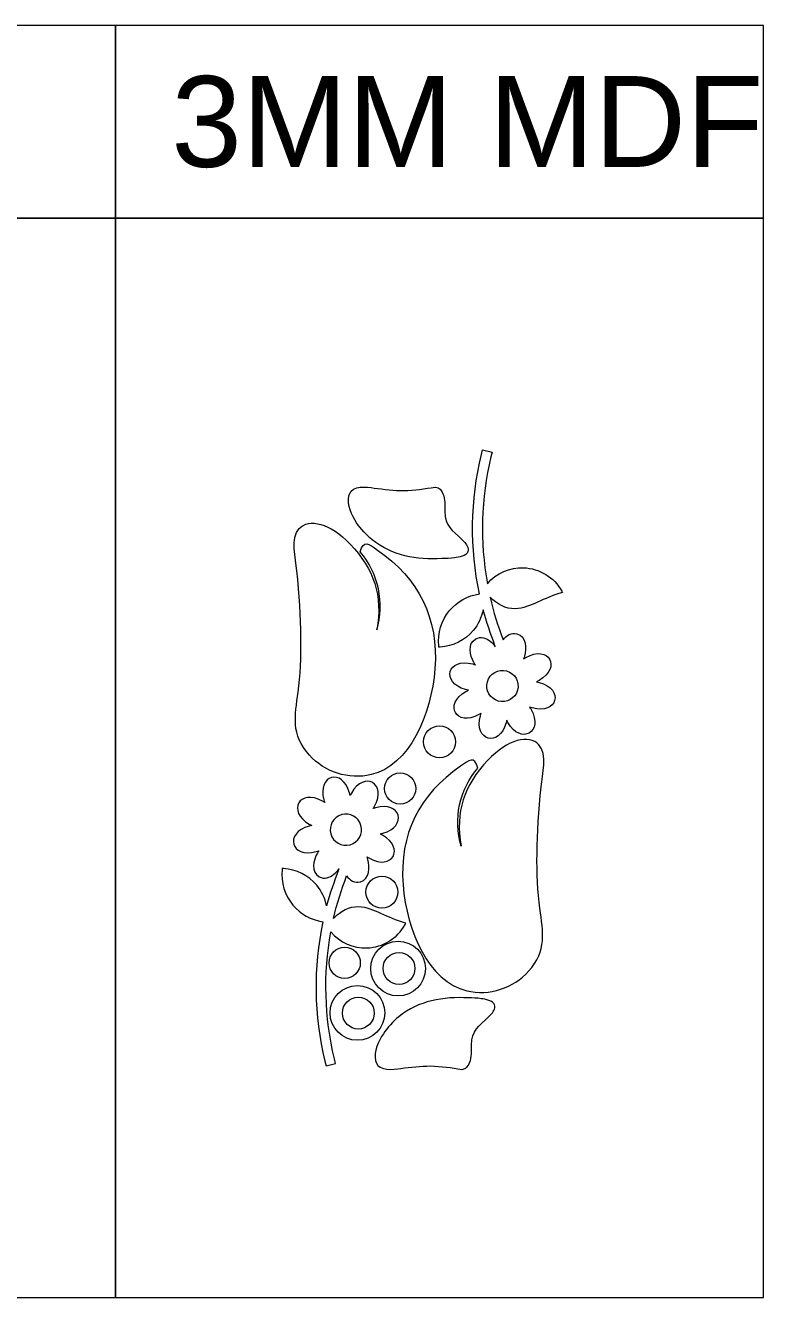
# Model space of a CAD drawing. Header units: millimetres. Extents: x -623 to 623, y -369 to 369.
# Drawn here: x 195 to 623, y -369 to 369 of the extents above; entities that cross this region are included whole.
import ezdxf

# ---------------------------------------------------------------- set-up
doc = ezdxf.new("R2010")
doc.units = ezdxf.units.MM
doc.header["$MEASUREMENT"] = 0
doc.layers.add('Camada 1', color=7, linetype='Continuous')
doc.styles.add('0', font='arial.ttf', dxfattribs={"height": 1})

msp = doc.modelspace()

# ---------------------------------------------------------------- linework, layer by layer
at = {"layer": 'Camada 1', "color": 142, "lineweight": 20}
for points in [[(-623.1467, 257.3867), (247.2267, 257.3867), (247.2267, 369.1467), (-623.1467, 369.1467), (-623.1467, 257.3867)], [(247.2268, 257.3867), (623.1468, 257.3867), (623.1468, 369.1467), (247.2268, 369.1467), (247.2268, 257.3867)], [(-623.1467, -369.1467), (247.2267, -369.1467), (247.2267, 257.3867), (-623.1467, 257.3867), (-623.1467, -369.1467)], [(247.2268, -369.1467), (623.1468, -369.1467), (623.1468, 257.3867), (247.2268, 257.3867), (247.2268, -369.1467)]]:
    msp.add_lwpolyline(points, close=True, dxfattribs=at)
at = {"layer": 'Camada 1', "color": 250, "lineweight": 20}
for centre, major_axis in [((401.7369, -133.8324), (0, 9.2623)), ((380.1473, -174.8961), (0, 9.0719)), ((387.5013, -203.9453), (0, 15.8752))]:
    msp.add_ellipse(centre, major_axis=major_axis, ratio=1, dxfattribs=at)
at = {"layer": 'Camada 1', "color": 240, "lineweight": 20}
msp.add_ellipse((388.0692, -204.0404), major_axis=(0, 9.2623), ratio=1, dxfattribs=at)
at = {"layer": 'Camada 1', "color": 250, "lineweight": 20}
for points, knots in [([(460.4545, 30.0414), (460.4545, 30.0414), (460.4592, 30.0233), (460.4592, 30.0233), (460.4592, 30.0233), (462.3342, 22.9302), (464.9337, 16.0625), (467.3368, 9.1388), (467.3368, 9.1388), (467.3368, 9.1388), (467.5321, 8.5761), (467.5321, 8.5761), (467.5321, 8.5761), (467.5321, 8.5761), (467.5147, 8.6011), (467.5147, 8.6011), (467.5147, 8.6011), (466.7418, 9.7162), (465.7953, 10.7606), (464.7516, 11.6279), (464.7516, 11.6279), (462.3067, 13.6593), (459.1615, 14.805), (456.1946, 13.1223), (456.1946, 13.1223), (451.2413, 10.3132), (452.8157, 3.479), (455.109, -0.5667), (455.109, -0.5667), (455.3709, -1.0288), (455.651, -1.4805), (455.9485, -1.9204), (455.9485, -1.9204), (455.9485, -1.9204), (455.9562, -1.9317), (455.9562, -1.9317), (455.9562, -1.9317), (455.9562, -1.9317), (455.9438, -1.9271), (455.9438, -1.9271), (455.9438, -1.9271), (455.4447, -1.7454), (454.9387, -1.5832), (454.4269, -1.4418), (454.4269, -1.4418), (439.8089, 2.599), (435.7069, -12.2403), (450.3248, -16.2812), (450.3248, -16.2812), (450.8366, -16.4226), (451.3542, -16.5434), (451.8757, -16.6439), (451.8757, -16.6439), (451.8757, -16.6439), (451.8887, -16.6463), (451.8887, -16.6463), (451.8887, -16.6463), (451.8887, -16.6463), (451.8763, -16.652), (451.8763, -16.652), (451.8763, -16.652), (451.3951, -16.8766), (450.9227, -17.1204), (450.4607, -17.3824), (450.4607, -17.3824), (437.2687, -24.8607), (444.8614, -38.2547), (458.0535, -30.7765), (458.0535, -30.7765), (458.5157, -30.5146), (458.9681, -30.2354), (459.4077, -29.9372), (459.4077, -29.9372), (459.4077, -29.9372), (459.4182, -29.9301), (459.4182, -29.9301), (459.4182, -29.9301), (459.4182, -29.9301), (459.4139, -29.9419), (459.4139, -29.9419), (459.4139, -29.9419), (459.2323, -30.4408), (459.0701, -30.9469), (458.9286, -31.4587), (458.9286, -31.4587), (454.8878, -46.0768), (469.7271, -50.1788), (473.768, -35.5607), (473.768, -35.5607), (473.9095, -35.0489), (474.0302, -34.5314), (474.1307, -34.0099), (474.1307, -34.0099), (474.1307, -34.0099), (474.1331, -33.9969), (474.1331, -33.9969), (474.1331, -33.9969), (474.1331, -33.9969), (474.1388, -34.0093), (474.1388, -34.0093), (474.1388, -34.0093), (474.3634, -34.4905), (474.6072, -34.9628), (474.8692, -35.4248), (474.8692, -35.4248), (482.3475, -48.6169), (495.7415, -41.0242), (488.2633, -27.832), (488.2633, -27.832), (488.0015, -27.37), (487.7214, -26.9182), (487.4239, -26.4783), (487.4239, -26.4783), (487.4239, -26.4783), (487.4162, -26.4671), (487.4162, -26.4671), (487.4162, -26.4671), (487.4162, -26.4671), (487.4286, -26.4717), (487.4286, -26.4717), (487.4286, -26.4717), (487.9277, -26.6533), (488.4337, -26.8155), (488.9455, -26.957), (488.9455, -26.957), (503.5635, -30.9978), (507.6655, -16.1584), (493.0476, -12.1176), (493.0476, -12.1176), (492.5358, -11.9761), (492.0182, -11.8554), (491.4967, -11.7549), (491.4967, -11.7549), (491.4967, -11.7549), (491.4837, -11.7524), (491.4837, -11.7524), (491.4837, -11.7524), (491.4837, -11.7524), (491.4961, -11.7467), (491.4961, -11.7467), (491.4961, -11.7467), (491.9773, -11.5221), (492.4497, -11.2784), (492.9117, -11.0164), (492.9117, -11.0164), (506.1037, -3.5381), (498.5109, 9.8561), (485.3189, 2.3778), (485.3189, 2.3778), (484.8568, 2.1159), (484.4051, 1.8359), (483.9652, 1.5383), (483.9652, 1.5383), (483.9652, 1.5383), (483.9539, 1.5306), (483.9539, 1.5306), (483.9539, 1.5306), (483.9539, 1.5306), (483.9585, 1.543), (483.9585, 1.543), (483.9585, 1.543), (484.1401, 2.0421), (484.3023, 2.5482), (484.4438, 3.06), (484.4438, 3.06), (485.6829, 7.5427), (485.5459, 14.5552), (480.0567, 16.0731), (480.0567, 16.0731), (476.882, 16.9509), (473.9424, 15.0795), (472.1188, 12.5937), (472.1188, 12.5937), (472.1188, 12.5937), (472.1141, 12.5872), (472.1141, 12.5872), (472.1141, 12.5872), (472.1141, 12.5872), (472.1113, 12.5944), (472.1113, 12.5944), (472.1113, 12.5944), (468.9947, 20.6261), (466.4649, 28.8842), (464.545, 37.2826), (464.545, 37.2826), (464.545, 37.2826), (464.5415, 37.2979), (464.5415, 37.2979), (464.5415, 37.2979), (464.5415, 37.2979), (464.5523, 37.2872), (464.5523, 37.2872), (464.5523, 37.2872), (468.5961, 33.3196), (473.2799, 30.4614), (479.1217, 30.6493), (479.1217, 30.6493), (483.5784, 30.7925), (487.9658, 32.6258), (491.9912, 34.4086), (491.9912, 34.4086), (496.4773, 36.3955), (500.9142, 38.4999), (505.642, 39.8661), (505.642, 39.8661), (505.642, 39.8661), (506.5005, 40.1141), (506.5005, 40.1141), (506.5005, 40.1141), (506.5005, 40.1141), (506.0647, 40.8943), (506.0647, 40.8943), (506.0647, 40.8943), (501.5838, 48.9179), (493.1922, 54.0583), (484.0069, 54.4049), (484.0069, 54.4049), (475.9427, 54.7091), (468.1767, 51.3061), (462.9363, 45.1693), (462.9363, 45.1693), (462.9363, 45.1693), (462.9303, 45.1623), (462.9303, 45.1623), (462.9303, 45.1623), (462.9303, 45.1623), (462.9287, 45.1713), (462.9287, 45.1713), (462.9287, 45.1713), (458.5042, 69.5491), (459.2138, 94.6415), (465.0146, 118.7295), (465.0146, 118.7295), (465.0146, 118.7295), (465.6824, 121.5029), (465.6824, 121.5029), (465.6824, 121.5029), (465.6824, 121.5029), (460.1356, 122.8397), (460.1356, 122.8397), (460.1356, 122.8397), (460.1356, 122.8397), (459.4665, 120.0661), (459.4665, 120.0661), (459.4665, 120.0661), (453.0725, 93.5595), (452.6907, 65.8965), (458.281, 39.2125), (458.281, 39.2125), (458.281, 39.2125), (458.2819, 39.208), (458.2819, 39.208), (458.2819, 39.208), (458.2819, 39.208), (458.2771, 39.2073), (458.2771, 39.2073), (458.2771, 39.2073), (451.4998, 38.2387), (445.3206, 34.7868), (440.9434, 29.5225), (440.9434, 29.5225), (436.1945, 23.811), (433.943, 16.409), (434.7066, 9.0215), (434.7066, 9.0215), (434.7066, 9.0215), (434.7759, 8.3512), (434.7759, 8.3512), (434.7759, 8.3512), (434.7759, 8.3512), (435.4488, 8.3854), (435.4488, 8.3854), (435.4488, 8.3854), (442.9485, 8.7657), (449.9487, 12.2676), (454.7503, 18.0424), (454.7503, 18.0424), (457.6118, 21.4839), (459.5848, 25.632), (460.4508, 30.0229), (460.4508, 30.0229), (460.4508, 30.0229), (460.4545, 30.0414), (460.4545, 30.0414)], [0, 0, 0, 0, 0.01388889, 0.01388889, 0.01388889, 0.01388889, 0.02777778, 0.02777778, 0.02777778, 0.02777778, 0.04166667, 0.04166667, 0.04166667, 0.04166667, 0.05555556, 0.05555556, 0.05555556, 0.05555556, 0.06944444, 0.06944444, 0.06944444, 0.06944444, 0.08333333, 0.08333333, 0.08333333, 0.08333333, 0.09722222, 0.09722222, 0.09722222, 0.09722222, 0.11111111, 0.11111111, 0.11111111, 0.11111111, 0.125, 0.125, 0.125, 0.125, 0.13888889, 0.13888889, 0.13888889, 0.13888889, 0.15277778, 0.15277778, 0.15277778, 0.15277778, 0.16666667, 0.16666667, 0.16666667, 0.16666667, 0.18055556, 0.18055556, 0.18055556, 0.18055556, 0.19444444, 0.19444444, 0.19444444, 0.19444444, 0.20833333, 0.20833333, 0.20833333, 0.20833333, 0.22222222, 0.22222222, 0.22222222, 0.22222222, 0.23611111, 0.23611111, 0.23611111, 0.23611111, 0.25, 0.25, 0.25, 0.25, 0.26388889, 0.26388889, 0.26388889, 0.26388889, 0.27777778, 0.27777778, 0.27777778, 0.27777778, 0.29166667, 0.29166667, 0.29166667, 0.29166667, 0.30555556, 0.30555556, 0.30555556, 0.30555556, 0.31944444, 0.31944444, 0.31944444, 0.31944444, 0.33333333, 0.33333333, 0.33333333, 0.33333333, 0.34722222, 0.34722222, 0.34722222, 0.34722222, 0.36111111, 0.36111111, 0.36111111, 0.36111111, 0.375, 0.375, 0.375, 0.375, 0.38888889, 0.38888889, 0.38888889, 0.38888889, 0.40277778, 0.40277778, 0.40277778, 0.40277778, 0.41666667, 0.41666667, 0.41666667, 0.41666667, 0.43055556, 0.43055556, 0.43055556, 0.43055556, 0.44444444, 0.44444444, 0.44444444, 0.44444444, 0.45833333, 0.45833333, 0.45833333, 0.45833333, 0.47222222, 0.47222222, 0.47222222, 0.47222222, 0.48611111, 0.48611111, 0.48611111, 0.48611111, 0.5, 0.5, 0.5, 0.5, 0.51388889, 0.51388889, 0.51388889, 0.51388889, 0.52777778, 0.52777778, 0.52777778, 0.52777778, 0.54166667, 0.54166667, 0.54166667, 0.54166667, 0.55555556, 0.55555556, 0.55555556, 0.55555556, 0.56944444, 0.56944444, 0.56944444, 0.56944444, 0.58333333, 0.58333333, 0.58333333, 0.58333333, 0.59722222, 0.59722222, 0.59722222, 0.59722222, 0.61111111, 0.61111111, 0.61111111, 0.61111111, 0.625, 0.625, 0.625, 0.625, 0.63888889, 0.63888889, 0.63888889, 0.63888889, 0.65277778, 0.65277778, 0.65277778, 0.65277778, 0.66666667, 0.66666667, 0.66666667, 0.66666667, 0.68055556, 0.68055556, 0.68055556, 0.68055556, 0.69444444, 0.69444444, 0.69444444, 0.69444444, 0.70833333, 0.70833333, 0.70833333, 0.70833333, 0.72222222, 0.72222222, 0.72222222, 0.72222222, 0.73611111, 0.73611111, 0.73611111, 0.73611111, 0.75, 0.75, 0.75, 0.75, 0.76388889, 0.76388889, 0.76388889, 0.76388889, 0.77777778, 0.77777778, 0.77777778, 0.77777778, 0.79166667, 0.79166667, 0.79166667, 0.79166667, 0.80555556, 0.80555556, 0.80555556, 0.80555556, 0.81944444, 0.81944444, 0.81944444, 0.81944444, 0.83333333, 0.83333333, 0.83333333, 0.83333333, 0.84722222, 0.84722222, 0.84722222, 0.84722222, 0.86111111, 0.86111111, 0.86111111, 0.86111111, 0.875, 0.875, 0.875, 0.875, 0.88888889, 0.88888889, 0.88888889, 0.88888889, 0.90277778, 0.90277778, 0.90277778, 0.90277778, 0.91666667, 0.91666667, 0.91666667, 0.91666667, 0.93055556, 0.93055556, 0.93055556, 0.93055556, 0.94444444, 0.94444444, 0.94444444, 0.94444444, 0.95833333, 0.95833333, 0.95833333, 0.95833333, 0.97222222, 0.97222222, 0.97222222, 0.97222222, 1, 1, 1, 1]), ([(432.557, 101.2535), (426.6242, 100.2628), (420.6217, 99.3059), (414.5942, 99.2382), (414.5942, 99.2382), (408.7781, 99.1727), (402.9644, 99.9235), (397.2096, 100.687), (397.2096, 100.687), (393.0265, 101.242), (384.6933, 102.3663), (382.8791, 97.2103), (382.8791, 97.2103), (382.7504, 96.8447), (382.6422, 96.472), (382.5542, 96.0946), (382.5542, 96.0946), (381.3114, 90.7615), (384.1618, 84.843), (387.0829, 80.5353), (387.0829, 80.5353), (389.4913, 76.9835), (392.6768, 73.4053), (396.009, 70.6889), (396.009, 70.6889), (407.4748, 61.3419), (422.0368, 58.9136), (436.4296, 59.715), (436.4296, 59.715), (438.954, 59.7757), (441.3954, 59.8372), (443.9094, 60.1712), (443.9094, 60.1712), (446.2255, 60.4788), (450.7326, 61.2414), (451.665, 63.7765), (451.665, 63.7765), (451.8655, 64.3215), (451.8816, 64.8897), (451.7537, 65.4534), (451.7537, 65.4534), (451.2907, 67.4937), (449.6528, 69.3244), (448.1914, 70.7509), (448.1914, 70.7509), (442.3782, 76.4253), (438.3446, 78.2358), (438.2832, 87.1951), (438.2832, 87.1951), (438.258, 90.8602), (438.5318, 93.8391), (437.1222, 97.3552), (437.1222, 97.3552), (436.3236, 99.3473), (435.0006, 100.9128), (432.7821, 101.2549), (432.7821, 101.2549), (432.7821, 101.2549), (432.6694, 101.2723), (432.6694, 101.2723), (432.6694, 101.2723), (432.6694, 101.2723), (432.557, 101.2535), (432.557, 101.2535)], [0, 0, 0, 0, 0.05882353, 0.05882353, 0.05882353, 0.05882353, 0.11764706, 0.11764706, 0.11764706, 0.11764706, 0.17647059, 0.17647059, 0.17647059, 0.17647059, 0.23529412, 0.23529412, 0.23529412, 0.23529412, 0.29411765, 0.29411765, 0.29411765, 0.29411765, 0.35294118, 0.35294118, 0.35294118, 0.35294118, 0.41176471, 0.41176471, 0.41176471, 0.41176471, 0.47058824, 0.47058824, 0.47058824, 0.47058824, 0.52941176, 0.52941176, 0.52941176, 0.52941176, 0.58823529, 0.58823529, 0.58823529, 0.58823529, 0.64705882, 0.64705882, 0.64705882, 0.64705882, 0.70588235, 0.70588235, 0.70588235, 0.70588235, 0.76470588, 0.76470588, 0.76470588, 0.76470588, 0.82352941, 0.82352941, 0.82352941, 0.82352941, 0.88235294, 0.88235294, 0.88235294, 0.88235294, 1, 1, 1, 1]), ([(389.1703, 63.6109), (399.5419, 51.3686), (403.6334, 33.8362), (398.7811, 18.2995), (398.7811, 18.2995), (402.3562, 38.3498), (397.2061, 53.4386), (383.2745, 68.1638), (383.2745, 68.1638), (371.6422, 80.4597), (359.287, 83.2198), (353.7576, 77.1304), (353.7576, 77.1304), (348.6954, 71.5574), (351.6197, 59.8373), (352.3726, 52.705), (352.3726, 52.705), (355.3269, 24.7153), (355.5819, 1.2264), (353.1347, -17.7611), (353.1347, -17.7611), (351.3168, -31.8663), (348.7554, -42.1007), (359.6577, -54.3331), (359.6577, -54.3331), (368.3621, -64.0982), (382.5338, -68.744), (395.534, -65.6568), (395.534, -65.6568), (417.5536, -60.4274), (430.3595, -31.1541), (432.4895, -4.1659), (432.4895, -4.1659), (434.8053, 25.181), (422.9672, 48.1949), (399.2047, 64.6695), (399.2047, 64.6695), (394.0225, 68.2624), (391.0289, 70.9196), (389.1703, 63.6109)], [0, 0, 0, 0, 0.09090909, 0.09090909, 0.09090909, 0.09090909, 0.18181818, 0.18181818, 0.18181818, 0.18181818, 0.27272727, 0.27272727, 0.27272727, 0.27272727, 0.36363636, 0.36363636, 0.36363636, 0.36363636, 0.45454545, 0.45454545, 0.45454545, 0.45454545, 0.54545455, 0.54545455, 0.54545455, 0.54545455, 0.63636364, 0.63636364, 0.63636364, 0.63636364, 0.72727273, 0.72727273, 0.72727273, 0.72727273, 0.81818182, 0.81818182, 0.81818182, 0.81818182, 1, 1, 1, 1]), ([(457.3298, -61.8358), (446.9582, -74.0781), (442.8667, -91.6105), (447.719, -107.1472), (447.719, -107.1472), (444.1439, -87.0969), (449.294, -72.0081), (463.2256, -57.2829), (463.2256, -57.2829), (474.8579, -44.987), (487.2131, -42.2269), (492.7425, -48.3163), (492.7425, -48.3163), (497.8047, -53.8893), (494.8804, -65.6094), (494.1275, -72.7417), (494.1275, -72.7417), (491.1732, -100.7314), (490.9182, -124.2203), (493.3654, -143.2078), (493.3654, -143.2078), (495.1833, -157.313), (497.7447, -167.5474), (486.8424, -179.7798), (486.8424, -179.7798), (478.138, -189.5449), (463.9663, -194.1907), (450.9661, -191.1035), (450.9661, -191.1035), (428.9465, -185.8741), (416.1406, -156.6008), (414.0106, -129.6126), (414.0106, -129.6126), (411.6948, -100.2657), (423.5329, -77.2518), (447.2954, -60.7772), (447.2954, -60.7772), (452.4776, -57.1843), (455.4712, -54.5271), (457.3298, -61.8358)], [0, 0, 0, 0, 0.09090909, 0.09090909, 0.09090909, 0.09090909, 0.18181818, 0.18181818, 0.18181818, 0.18181818, 0.27272727, 0.27272727, 0.27272727, 0.27272727, 0.36363636, 0.36363636, 0.36363636, 0.36363636, 0.45454545, 0.45454545, 0.45454545, 0.45454545, 0.54545455, 0.54545455, 0.54545455, 0.54545455, 0.63636364, 0.63636364, 0.63636364, 0.63636364, 0.72727273, 0.72727273, 0.72727273, 0.72727273, 0.81818182, 0.81818182, 0.81818182, 0.81818182, 1, 1, 1, 1]), ([(435.1867, -55.88), (440.3023, -55.88), (444.449, -51.7333), (444.449, -46.6177), (444.449, -46.6177), (444.449, -41.5021), (440.3023, -37.3554), (435.1867, -37.3554), (435.1867, -37.3554), (430.0711, -37.3554), (425.9244, -41.5021), (425.9244, -46.6177), (425.9244, -46.6177), (425.9244, -51.7333), (430.0711, -55.88), (435.1867, -55.88)], [0, 0, 0, 0, 0.2, 0.2, 0.2, 0.2, 0.4, 0.4, 0.4, 0.4, 0.6, 0.6, 0.6, 0.6, 1, 1, 1, 1]), ([(369.6225, -141.8455), (369.6225, -141.8455), (369.6272, -141.8274), (369.6272, -141.8274), (369.6272, -141.8274), (371.5022, -134.7343), (374.1017, -127.8666), (376.5048, -120.9429), (376.5048, -120.9429), (376.5048, -120.9429), (376.7001, -120.3802), (376.7001, -120.3802), (376.7001, -120.3802), (376.7001, -120.3802), (376.6827, -120.4052), (376.6827, -120.4052), (376.6827, -120.4052), (375.9098, -121.5203), (374.9633, -122.5647), (373.9196, -123.432), (373.9196, -123.432), (371.4747, -125.4634), (368.3295, -126.6091), (365.3626, -124.9264), (365.3626, -124.9264), (360.4093, -122.1173), (361.9837, -115.2831), (364.277, -111.2374), (364.277, -111.2374), (364.5389, -110.7753), (364.819, -110.3236), (365.1165, -109.8837), (365.1165, -109.8837), (365.1165, -109.8837), (365.1242, -109.8724), (365.1242, -109.8724), (365.1242, -109.8724), (365.1242, -109.8724), (365.1118, -109.877), (365.1118, -109.877), (365.1118, -109.877), (364.6127, -110.0587), (364.1067, -110.2209), (363.5949, -110.3623), (363.5949, -110.3623), (348.9769, -114.4031), (344.8749, -99.5638), (359.4928, -95.5229), (359.4928, -95.5229), (360.0046, -95.3815), (360.5222, -95.2607), (361.0437, -95.1602), (361.0437, -95.1602), (361.0437, -95.1602), (361.0567, -95.1578), (361.0567, -95.1578), (361.0567, -95.1578), (361.0567, -95.1578), (361.0443, -95.1521), (361.0443, -95.1521), (361.0443, -95.1521), (360.5631, -94.9275), (360.0907, -94.6837), (359.6287, -94.4217), (359.6287, -94.4217), (346.4367, -86.9434), (354.0294, -73.5494), (367.2215, -81.0276), (367.2215, -81.0276), (367.6837, -81.2895), (368.1361, -81.5687), (368.5757, -81.8669), (368.5757, -81.8669), (368.5757, -81.8669), (368.5862, -81.874), (368.5862, -81.874), (368.5862, -81.874), (368.5862, -81.874), (368.5819, -81.8622), (368.5819, -81.8622), (368.5819, -81.8622), (368.4003, -81.3633), (368.2381, -80.8572), (368.0966, -80.3454), (368.0966, -80.3454), (364.0558, -65.7273), (378.8951, -61.6253), (382.936, -76.2434), (382.936, -76.2434), (383.0775, -76.7552), (383.1982, -77.2727), (383.2987, -77.7942), (383.2987, -77.7942), (383.2987, -77.7942), (383.3011, -77.8072), (383.3011, -77.8072), (383.3011, -77.8072), (383.3011, -77.8072), (383.3068, -77.7948), (383.3068, -77.7948), (383.3068, -77.7948), (383.5314, -77.3136), (383.7752, -76.8413), (384.0372, -76.3793), (384.0372, -76.3793), (391.5155, -63.1872), (404.9095, -70.7799), (397.4313, -83.9721), (397.4313, -83.9721), (397.1695, -84.4341), (396.8894, -84.8859), (396.5919, -85.3258), (396.5919, -85.3258), (396.5919, -85.3258), (396.5842, -85.337), (396.5842, -85.337), (396.5842, -85.337), (396.5842, -85.337), (396.5966, -85.3324), (396.5966, -85.3324), (396.5966, -85.3324), (397.0957, -85.1508), (397.6017, -84.9886), (398.1135, -84.8471), (398.1135, -84.8471), (412.7315, -80.8063), (416.8335, -95.6457), (402.2156, -99.6865), (402.2156, -99.6865), (401.7038, -99.828), (401.1862, -99.9487), (400.6647, -100.0492), (400.6647, -100.0492), (400.6647, -100.0492), (400.6517, -100.0517), (400.6517, -100.0517), (400.6517, -100.0517), (400.6517, -100.0517), (400.6641, -100.0574), (400.6641, -100.0574), (400.6641, -100.0574), (401.1453, -100.282), (401.6177, -100.5257), (402.0797, -100.7877), (402.0797, -100.7877), (415.2717, -108.266), (407.6789, -121.6602), (394.4869, -114.1819), (394.4869, -114.1819), (394.0248, -113.92), (393.5731, -113.64), (393.1332, -113.3424), (393.1332, -113.3424), (393.1332, -113.3424), (393.1219, -113.3347), (393.1219, -113.3347), (393.1219, -113.3347), (393.1219, -113.3347), (393.1265, -113.3471), (393.1265, -113.3471), (393.1265, -113.3471), (393.3081, -113.8462), (393.4703, -114.3523), (393.6118, -114.8641), (393.6118, -114.8641), (394.8509, -119.3468), (394.7139, -126.3593), (389.2247, -127.8772), (389.2247, -127.8772), (386.05, -128.755), (383.1104, -126.8836), (381.2868, -124.3978), (381.2868, -124.3978), (381.2868, -124.3978), (381.2821, -124.3913), (381.2821, -124.3913), (381.2821, -124.3913), (381.2821, -124.3913), (381.2793, -124.3985), (381.2793, -124.3985), (381.2793, -124.3985), (378.1627, -132.4302), (375.6329, -140.6883), (373.713, -149.0867), (373.713, -149.0867), (373.713, -149.0867), (373.7095, -149.102), (373.7095, -149.102), (373.7095, -149.102), (373.7095, -149.102), (373.7203, -149.0913), (373.7203, -149.0913), (373.7203, -149.0913), (377.7641, -145.1237), (382.4479, -142.2655), (388.2897, -142.4534), (388.2897, -142.4534), (392.7464, -142.5966), (397.1338, -144.4299), (401.1592, -146.2127), (401.1592, -146.2127), (405.6453, -148.1996), (410.0822, -150.304), (414.81, -151.6702), (414.81, -151.6702), (414.81, -151.6702), (415.6685, -151.9182), (415.6685, -151.9182), (415.6685, -151.9182), (415.6685, -151.9182), (415.2327, -152.6984), (415.2327, -152.6984), (415.2327, -152.6984), (410.7518, -160.722), (402.3602, -165.8624), (393.1749, -166.209), (393.1749, -166.209), (385.1107, -166.5132), (377.3447, -163.1102), (372.1043, -156.9734), (372.1043, -156.9734), (372.1043, -156.9734), (372.0983, -156.9664), (372.0983, -156.9664), (372.0983, -156.9664), (372.0983, -156.9664), (372.0967, -156.9754), (372.0967, -156.9754), (372.0967, -156.9754), (367.6722, -181.3532), (368.3818, -206.4456), (374.1826, -230.5336), (374.1826, -230.5336), (374.1826, -230.5336), (374.8504, -233.307), (374.8504, -233.307), (374.8504, -233.307), (374.8504, -233.307), (369.3036, -234.6438), (369.3036, -234.6438), (369.3036, -234.6438), (369.3036, -234.6438), (368.6345, -231.8702), (368.6345, -231.8702), (368.6345, -231.8702), (362.2405, -205.3636), (361.8587, -177.7006), (367.449, -151.0166), (367.449, -151.0166), (367.449, -151.0166), (367.4499, -151.0121), (367.4499, -151.0121), (367.4499, -151.0121), (367.4499, -151.0121), (367.4451, -151.0114), (367.4451, -151.0114), (367.4451, -151.0114), (360.6678, -150.0428), (354.4886, -146.5909), (350.1114, -141.3266), (350.1114, -141.3266), (345.3625, -135.6151), (343.111, -128.2131), (343.8746, -120.8256), (343.8746, -120.8256), (343.8746, -120.8256), (343.9439, -120.1553), (343.9439, -120.1553), (343.9439, -120.1553), (343.9439, -120.1553), (344.6168, -120.1895), (344.6168, -120.1895), (344.6168, -120.1895), (352.1165, -120.5698), (359.1167, -124.0717), (363.9183, -129.8465), (363.9183, -129.8465), (366.7798, -133.288), (368.7528, -137.4361), (369.6188, -141.827), (369.6188, -141.827), (369.6188, -141.827), (369.6225, -141.8455), (369.6225, -141.8455)], [0, 0, 0, 0, 0.01388889, 0.01388889, 0.01388889, 0.01388889, 0.02777778, 0.02777778, 0.02777778, 0.02777778, 0.04166667, 0.04166667, 0.04166667, 0.04166667, 0.05555556, 0.05555556, 0.05555556, 0.05555556, 0.06944444, 0.06944444, 0.06944444, 0.06944444, 0.08333333, 0.08333333, 0.08333333, 0.08333333, 0.09722222, 0.09722222, 0.09722222, 0.09722222, 0.11111111, 0.11111111, 0.11111111, 0.11111111, 0.125, 0.125, 0.125, 0.125, 0.13888889, 0.13888889, 0.13888889, 0.13888889, 0.15277778, 0.15277778, 0.15277778, 0.15277778, 0.16666667, 0.16666667, 0.16666667, 0.16666667, 0.18055556, 0.18055556, 0.18055556, 0.18055556, 0.19444444, 0.19444444, 0.19444444, 0.19444444, 0.20833333, 0.20833333, 0.20833333, 0.20833333, 0.22222222, 0.22222222, 0.22222222, 0.22222222, 0.23611111, 0.23611111, 0.23611111, 0.23611111, 0.25, 0.25, 0.25, 0.25, 0.26388889, 0.26388889, 0.26388889, 0.26388889, 0.27777778, 0.27777778, 0.27777778, 0.27777778, 0.29166667, 0.29166667, 0.29166667, 0.29166667, 0.30555556, 0.30555556, 0.30555556, 0.30555556, 0.31944444, 0.31944444, 0.31944444, 0.31944444, 0.33333333, 0.33333333, 0.33333333, 0.33333333, 0.34722222, 0.34722222, 0.34722222, 0.34722222, 0.36111111, 0.36111111, 0.36111111, 0.36111111, 0.375, 0.375, 0.375, 0.375, 0.38888889, 0.38888889, 0.38888889, 0.38888889, 0.40277778, 0.40277778, 0.40277778, 0.40277778, 0.41666667, 0.41666667, 0.41666667, 0.41666667, 0.43055556, 0.43055556, 0.43055556, 0.43055556, 0.44444444, 0.44444444, 0.44444444, 0.44444444, 0.45833333, 0.45833333, 0.45833333, 0.45833333, 0.47222222, 0.47222222, 0.47222222, 0.47222222, 0.48611111, 0.48611111, 0.48611111, 0.48611111, 0.5, 0.5, 0.5, 0.5, 0.51388889, 0.51388889, 0.51388889, 0.51388889, 0.52777778, 0.52777778, 0.52777778, 0.52777778, 0.54166667, 0.54166667, 0.54166667, 0.54166667, 0.55555556, 0.55555556, 0.55555556, 0.55555556, 0.56944444, 0.56944444, 0.56944444, 0.56944444, 0.58333333, 0.58333333, 0.58333333, 0.58333333, 0.59722222, 0.59722222, 0.59722222, 0.59722222, 0.61111111, 0.61111111, 0.61111111, 0.61111111, 0.625, 0.625, 0.625, 0.625, 0.63888889, 0.63888889, 0.63888889, 0.63888889, 0.65277778, 0.65277778, 0.65277778, 0.65277778, 0.66666667, 0.66666667, 0.66666667, 0.66666667, 0.68055556, 0.68055556, 0.68055556, 0.68055556, 0.69444444, 0.69444444, 0.69444444, 0.69444444, 0.70833333, 0.70833333, 0.70833333, 0.70833333, 0.72222222, 0.72222222, 0.72222222, 0.72222222, 0.73611111, 0.73611111, 0.73611111, 0.73611111, 0.75, 0.75, 0.75, 0.75, 0.76388889, 0.76388889, 0.76388889, 0.76388889, 0.77777778, 0.77777778, 0.77777778, 0.77777778, 0.79166667, 0.79166667, 0.79166667, 0.79166667, 0.80555556, 0.80555556, 0.80555556, 0.80555556, 0.81944444, 0.81944444, 0.81944444, 0.81944444, 0.83333333, 0.83333333, 0.83333333, 0.83333333, 0.84722222, 0.84722222, 0.84722222, 0.84722222, 0.86111111, 0.86111111, 0.86111111, 0.86111111, 0.875, 0.875, 0.875, 0.875, 0.88888889, 0.88888889, 0.88888889, 0.88888889, 0.90277778, 0.90277778, 0.90277778, 0.90277778, 0.91666667, 0.91666667, 0.91666667, 0.91666667, 0.93055556, 0.93055556, 0.93055556, 0.93055556, 0.94444444, 0.94444444, 0.94444444, 0.94444444, 0.95833333, 0.95833333, 0.95833333, 0.95833333, 0.97222222, 0.97222222, 0.97222222, 0.97222222, 1, 1, 1, 1]), ([(412.3203, -82.7907), (417.3304, -82.7907), (421.3919, -78.7292), (421.3919, -73.7192), (421.3919, -73.7192), (421.3919, -68.7091), (417.3304, -64.6476), (412.3203, -64.6476), (412.3203, -64.6476), (407.3103, -64.6476), (403.2488, -68.7091), (403.2488, -73.7192), (403.2488, -73.7192), (403.2488, -78.7292), (407.3103, -82.7907), (412.3203, -82.7907)], [0, 0, 0, 0, 0.2, 0.2, 0.2, 0.2, 0.4, 0.4, 0.4, 0.4, 0.6, 0.6, 0.6, 0.6, 1, 1, 1, 1]), ([(411.0945, -194.1133), (419.8624, -194.1133), (426.9697, -187.006), (426.9697, -178.238), (426.9697, -178.238), (426.9697, -169.47), (419.8624, -162.3628), (411.0945, -162.3628), (411.0945, -162.3628), (402.3265, -162.3628), (395.2192, -169.47), (395.2192, -178.238), (395.2192, -178.238), (395.2192, -187.006), (402.3265, -194.1133), (411.0945, -194.1133)], [0, 0, 0, 0, 0.2, 0.2, 0.2, 0.2, 0.4, 0.4, 0.4, 0.4, 0.6, 0.6, 0.6, 0.6, 1, 1, 1, 1]), ([(448.0392, -236.7643), (442.1064, -235.7736), (436.1039, -234.8167), (430.0764, -234.749), (430.0764, -234.749), (424.2603, -234.6835), (418.4466, -235.4343), (412.6918, -236.1978), (412.6918, -236.1978), (408.5087, -236.7528), (400.1755, -237.8771), (398.3613, -232.7211), (398.3613, -232.7211), (398.2326, -232.3555), (398.1244, -231.9828), (398.0364, -231.6054), (398.0364, -231.6054), (396.7936, -226.2723), (399.644, -220.3538), (402.5651, -216.0461), (402.5651, -216.0461), (404.9735, -212.4943), (408.159, -208.9161), (411.4912, -206.1997), (411.4912, -206.1997), (422.957, -196.8527), (437.519, -194.4244), (451.9118, -195.2258), (451.9118, -195.2258), (454.4362, -195.2865), (456.8776, -195.348), (459.3916, -195.682), (459.3916, -195.682), (461.7077, -195.9896), (466.2148, -196.7522), (467.1472, -199.2873), (467.1472, -199.2873), (467.3477, -199.8323), (467.3638, -200.4005), (467.2359, -200.9642), (467.2359, -200.9642), (466.7729, -203.0045), (465.135, -204.8352), (463.6736, -206.2617), (463.6736, -206.2617), (457.8604, -211.9361), (453.8268, -213.7466), (453.7654, -222.7059), (453.7654, -222.7059), (453.7402, -226.371), (454.014, -229.3499), (452.6044, -232.866), (452.6044, -232.866), (451.8058, -234.8581), (450.4828, -236.4236), (448.2643, -236.7657), (448.2643, -236.7657), (448.2643, -236.7657), (448.1516, -236.7831), (448.1516, -236.7831), (448.1516, -236.7831), (448.1516, -236.7831), (448.0392, -236.7643), (448.0392, -236.7643)], [0, 0, 0, 0, 0.05882353, 0.05882353, 0.05882353, 0.05882353, 0.11764706, 0.11764706, 0.11764706, 0.11764706, 0.17647059, 0.17647059, 0.17647059, 0.17647059, 0.23529412, 0.23529412, 0.23529412, 0.23529412, 0.29411765, 0.29411765, 0.29411765, 0.29411765, 0.35294118, 0.35294118, 0.35294118, 0.35294118, 0.41176471, 0.41176471, 0.41176471, 0.41176471, 0.47058824, 0.47058824, 0.47058824, 0.47058824, 0.52941176, 0.52941176, 0.52941176, 0.52941176, 0.58823529, 0.58823529, 0.58823529, 0.58823529, 0.64705882, 0.64705882, 0.64705882, 0.64705882, 0.70588235, 0.70588235, 0.70588235, 0.70588235, 0.76470588, 0.76470588, 0.76470588, 0.76470588, 0.82352941, 0.82352941, 0.82352941, 0.82352941, 0.88235294, 0.88235294, 0.88235294, 0.88235294, 1, 1, 1, 1])]:
    msp.add_open_spline(points, degree=3, knots=knots, dxfattribs=at)
at = {"layer": 'Camada 1', "color": 240, "lineweight": 20}
for points in [[(469.2692, -22.943), (474.0982, -24.2779), (479.095, -21.4453), (480.4299, -16.6164), (480.4299, -16.6164), (481.7647, -11.7874), (478.9322, -6.7906), (474.1032, -5.4557), (474.1032, -5.4557), (469.2742, -4.1209), (464.2774, -6.9534), (462.9425, -11.7824), (462.9425, -11.7824), (461.6077, -16.6114), (464.4402, -21.6082), (469.2692, -22.943)], [(378.4372, -88.8611), (383.2662, -87.5262), (388.263, -90.3588), (389.5979, -95.1877), (389.5979, -95.1877), (390.9327, -100.0167), (388.1002, -105.0135), (383.2712, -106.3484), (383.2712, -106.3484), (378.4422, -107.6832), (373.4454, -104.8507), (372.1105, -100.0217), (372.1105, -100.0217), (370.7757, -95.1927), (373.6082, -90.1959), (378.4372, -88.8611)], [(411.6623, -187.4053), (416.7779, -187.4053), (420.9246, -183.2586), (420.9246, -178.143), (420.9246, -178.143), (420.9246, -173.0274), (416.7779, -168.8807), (411.6623, -168.8807), (411.6623, -168.8807), (406.5467, -168.8807), (402.4, -173.0274), (402.4, -178.143), (402.4, -178.143), (402.4, -183.2586), (406.5467, -187.4053), (411.6623, -187.4053)]]:
    msp.add_open_spline(points, degree=3, knots=[0, 0, 0, 0, 0.2, 0.2, 0.2, 0.2, 0.4, 0.4, 0.4, 0.4, 0.6, 0.6, 0.6, 0.6, 1, 1, 1, 1], dxfattribs=at)

# ---------------------------------------------------------------- texts
at = {"layer": 'Camada 1', "color": 142, "style": '0'}
msp.add_text('3MM MDF', height=52.72214, dxfattribs=at).set_placement((279.5401, 287.0521))

doc.saveas('drawing.dxf')
